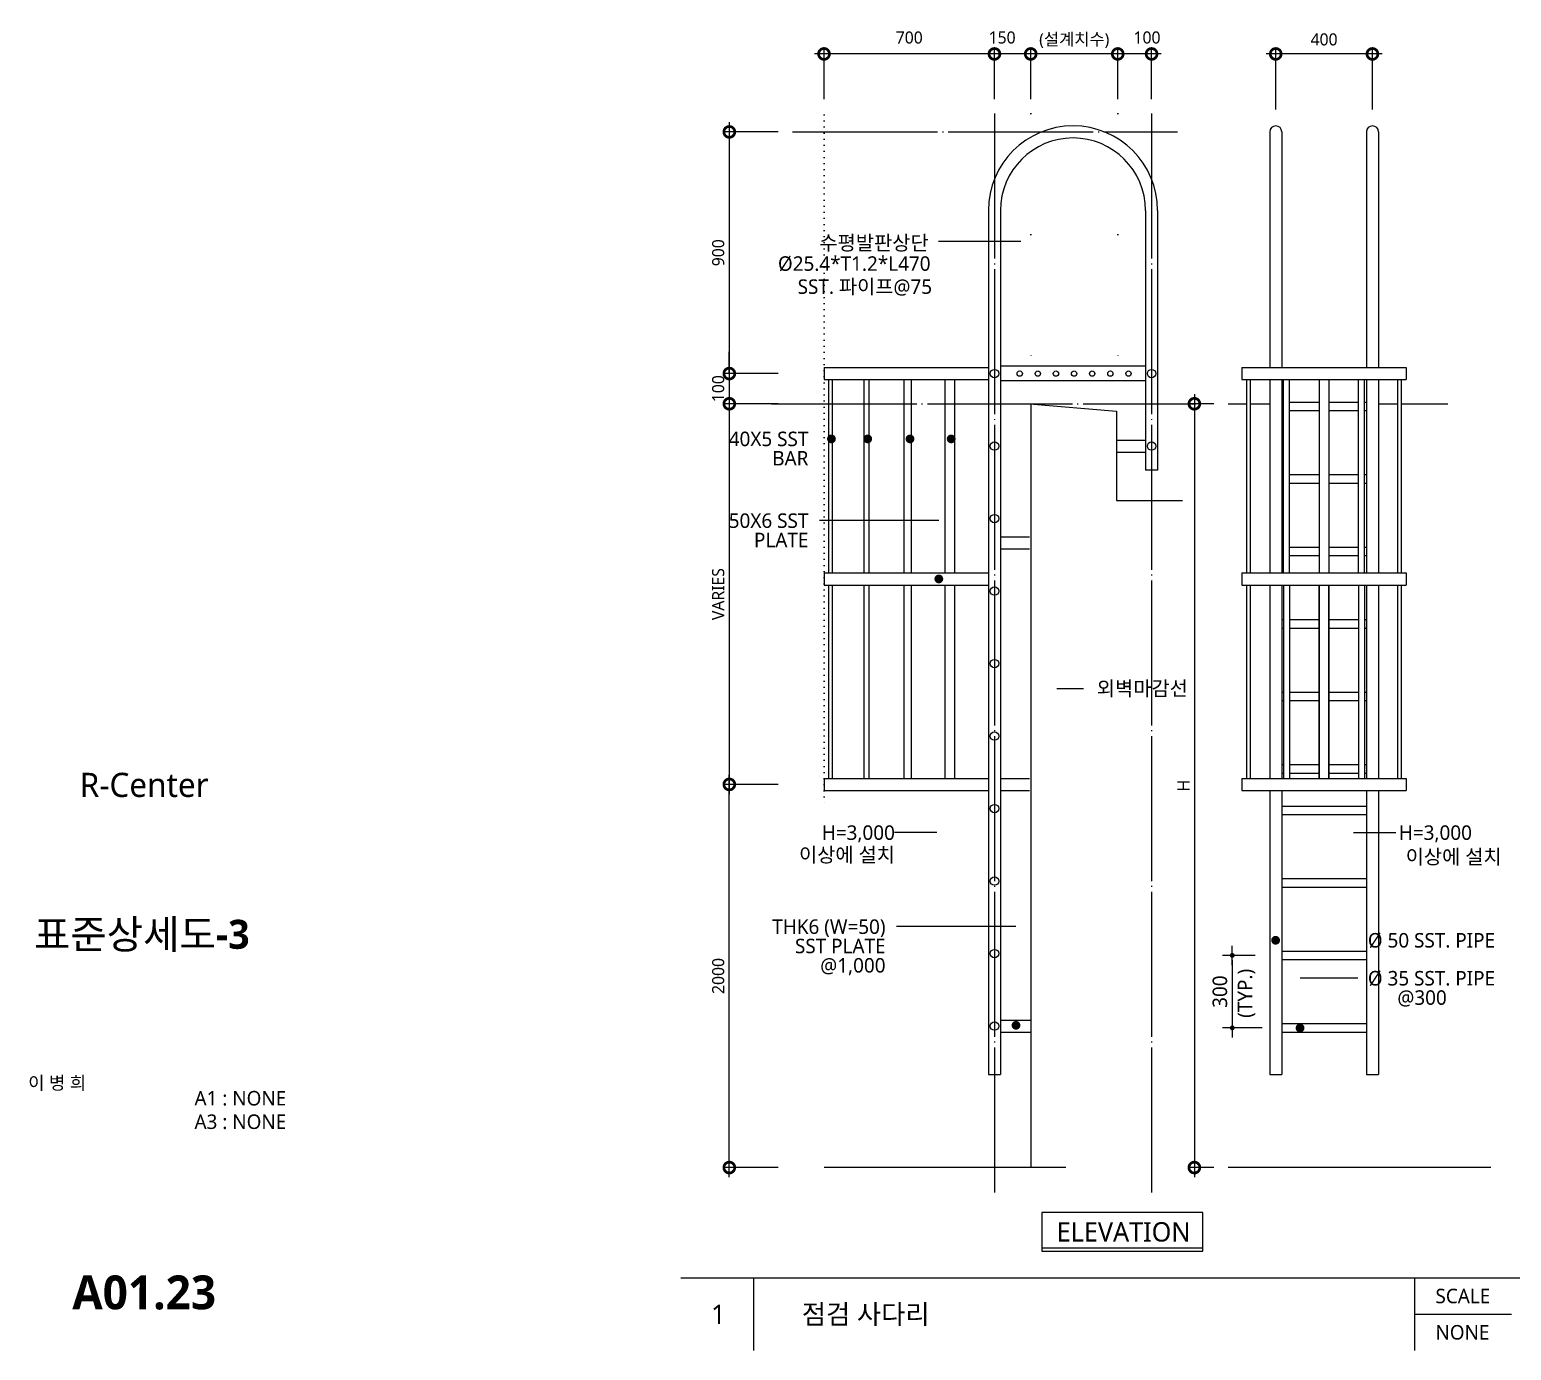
# Model space of a CAD drawing. Header units: millimetres. Extents: x 465 to 41696, y 198 to 5730.
# Drawn here: x 24348 to 27412, y 210 to 2943 of the extents above; entities that cross this region are included whole.
import ezdxf
from ezdxf.enums import TextEntityAlignment as Align

# ---------------------------------------------------------------- set-up
doc = ezdxf.new("R2010")
doc.units = ezdxf.units.MM
doc.header["$LTSCALE"] = 200
for name, pattern in [('CEN', [62, 60, -1, 0, -1]), ('CEN-GAUN', [32.2, 30, -1, 0.2, -1]), ('DOT-AGI', [1.25, 0, -1.25])]:
    doc.linetypes.add(name, pattern=pattern)
doc.layers.get('DEFPOINTS').update_dxf_attribs({"color": 137})
for name, color, linetype in [('3co_visible', 3, 'Continuous'), ('cen', 1, 'CEN'), ('CEN-ETC', 1, 'DOT-AGI'), ('CON', 2, 'Continuous'), ('DIM', 7, 'Continuous'), ('ELE', 3, 'Continuous'), ('HAT', 8, 'Continuous'), ('TABLE', 7, 'Continuous'), ('TEXT', 3, 'Continuous'), ('TEXT-title', 2, 'Continuous'), ('TXT-LINE', 6, 'Continuous'), ('XR-SHEET$0$TITLE', 7, 'Continuous'), ('XR-SHEET$1$SHT', 5, 'Continuous'), ('XR-SHEET$1$TEXT', 3, 'Continuous')]:
    doc.layers.add(name, color=color, linetype=linetype)
doc.styles.add('arial', font='arial.ttf')
doc.styles.add('GAUN', font='malgun.ttf')
doc.styles.add('S1', font='malgun.ttf')
doc.styles.add('XR-SHEET$0$굴림체(옥산)', font='GulimChe.ttf')
doc.styles.add('굴림체(옥산)', font='GulimChe.ttf')
doc.styles.add('맑은고딕b', font='malgunbd.ttf')
doc.styles.add('스타일1', font='malgun.ttf')
doc.dimstyles.new('CJA$0', dxfattribs={"dimscale": 300, "dimtxt": 2.7, "dimasz": 1, "dimexe": 2, "dimexo": 3, "dimgap": 1, "dimtad": 1, "dimdec": 0, "dimzin": 1, "dimdsep": 46, "dimtxsty": 'arial', "dimblk": 'DOT', "dimcen": 0.09, "dimdle": 1, "dimclrd": 256, "dimclre": 256, "dimclrt": 3, "dimadec": 0, "dimazin": 0, "dimtfac": 1, "dimtdec": 0, "dimtmove": 2, "dimatfit": 3, "dimldrblk": 'DOT', "dimfxl": 1, "dimtolj": 1, "dimtzin": 1, "dimarcsym": 0})
doc.dimstyles.new('CJA-1', dxfattribs={"dimscale": 10, "dimtxt": 3, "dimasz": 1, "dimexe": 2, "dimexo": 3, "dimgap": 1, "dimtad": 1, "dimdec": 0, "dimdsep": 46, "dimlunit": 6, "dimtxsty": '굴림체(옥산)', "dimblk": 'CJDOT', "dimcen": 0.09, "dimclrd": 256, "dimclre": 256, "dimclrt": 3, "dimazin": 2, "dimtfac": 1, "dimtdec": 0, "dimtix": 1, "dimtmove": 2, "dimatfit": 3, "dimldrblk": 'CJDOT', "dimfxl": 1, "dimtolj": 1, "dimtzin": 0, "dimarcsym": 0})

# ---------------------------------------------------------------- blocks, each defined once
blk = doc.blocks.new('_DotSmall')
at = {"color": 0, "linetype": 'ByBlock', "const_width": 0.5}
blk.add_lwpolyline([(-0.0625, 0, 1), (0.0625, 0, 1)], format="xyb", close=True, dxfattribs=at)
blk = doc.blocks.new('*D152')
at = {"layer": 'DEFPOINTS', "color": 0, "transparency": 16777216}
for p in [(26925.16539851297, 2892.338697905081), (26925.16539851297, 2747.477004409335), (27125.16539851297, 2747.477004409335)]:
    blk.add_point(p, dxfattribs=at)
at = {"layer": 'DIM', "color": 7, "lineweight": -2, "transparency": 16777216}
for p, q in [((27145.16539851297, 2892.338697905081), (26905.16539851297, 2892.338697905081)), ((26925.16539851297, 2777.477004409335), (26925.16539851297, 2902.338697905081)), ((27125.16539851297, 2777.477004409335), (27125.16539851297, 2902.338697905081))]:
    blk.add_line(p, q, dxfattribs=at)
at = {"layer": 'DIM', "color": 7, "lineweight": -2, "transparency": 16777216, "xscale": 45, "yscale": 45, "zscale": 45, "rotation": 180}
blk.add_blockref('_DotSmall', (26925.16539851297, 2892.338697905081), dxfattribs=at)
at = {"layer": 'DIM', "color": 7, "lineweight": -2, "transparency": 16777216, "xscale": 45, "yscale": 45, "zscale": 45}
blk.add_blockref('_DotSmall', (27125.16539851297, 2892.338697905081), dxfattribs=at)
at = {"layer": 'DIM', "color": 3, "transparency": 16777216, "insert": (27025.16539851297, 2922.306322526267), "char_height": 25, "attachment_point": 5, "style": '스타일1'}
blk.add_mtext('\\A1;400', dxfattribs=at)
blk = doc.blocks.new('_DOT')
at = {"color": 0, "linetype": 'ByBlock'}
blk.add_line((-0.5, 0), (-1, 0), dxfattribs=at)
at = {"color": 0, "linetype": 'ByBlock', "const_width": 0.5}
blk.add_lwpolyline([(-0.25, 0, 1), (0.25, 0, 1)], format="xyb", close=True, dxfattribs=at)
blk = doc.blocks.new('*D153')
at = {"layer": 'DEFPOINTS', "color": 0, "transparency": 16777216}
for p in [(25925.8561972376, 2730.995444767098), (25795.10108207908, 2230.995444767093), (25925.85619723759, 2230.995444767093)]:
    blk.add_point(p, dxfattribs=at)
at = {"layer": 'DIM', "color": 7, "lineweight": -2, "transparency": 16777216}
for p, q in [((25895.8561972376, 2730.995444767098), (25785.10108207908, 2730.995444767098)), ((25795.10108207908, 2750.995444767098), (25795.10108207908, 2210.995444767093)), ((25895.85619723759, 2230.995444767093), (25785.10108207908, 2230.995444767093))]:
    blk.add_line(p, q, dxfattribs=at)
at = {"layer": 'DIM', "color": 7, "lineweight": -2, "transparency": 16777216, "xscale": 45, "yscale": 45, "zscale": 45}
for p, rotation in [((25795.10108207908, 2730.995444767098), 90), ((25795.10108207908, 2230.995444767093), 270)]:
    blk.add_blockref('_DotSmall', p, dxfattribs=dict(at, rotation=rotation))
at = {"layer": 'DIM', "color": 3, "transparency": 16777216, "insert": (25772.1849815356, 2480.995444767088), "char_height": 25, "attachment_point": 5, "rotation": 90, "style": '스타일1'}
blk.add_mtext('\\A1;900', dxfattribs=at)
blk = doc.blocks.new('CJDOT')
blk.add_line((-2, -2.664535259100376e-15), (2, 2.664535259100376e-15))
at = {"const_width": 0.5}
blk.add_lwpolyline([(-0.25, 0, 1), (0.25, 0, 1)], format="xyb", close=True, dxfattribs=at)
blk = doc.blocks.new('*D148')
at = {"layer": 'DEFPOINTS', "color": 0, "transparency": 16777216}
for p in [(26912.66539851298, 1027.245444767093), (26835.27063885641, 877.2454447670929), (26927.18140095125, 877.245444767093)]:
    blk.add_point(p, dxfattribs=at)
at = {"layer": 'DIM', "lineweight": -2, "transparency": 16777216}
for p, q in [((26882.66539851298, 1027.245444767093), (26815.27063885641, 1027.245444767093)), ((26835.27063885641, 1017.245444767093), (26835.27063885641, 887.2454447670929)), ((26897.18140095125, 877.245444767093), (26815.27063885641, 877.2454447670929))]:
    blk.add_line(p, q, dxfattribs=at)
at = {"layer": 'DIM', "lineweight": -2, "transparency": 16777216, "xscale": 10, "yscale": 10, "zscale": 10}
for p, rotation in [((26835.27063885641, 1027.245444767093), 90), ((26835.27063885641, 877.2454447670929), 270)]:
    blk.add_blockref('CJDOT', p, dxfattribs=dict(at, rotation=rotation))
at = {"layer": 'DIM', "color": 3, "transparency": 16777216, "insert": (26809.77131820423, 952.2454447670852), "char_height": 30, "attachment_point": 5, "rotation": 90, "style": '스타일1'}
blk.add_mtext('\\A1;300', dxfattribs=at)
blk = doc.blocks.new('*D149')
at = {"layer": 'DEFPOINTS', "color": 0, "transparency": 16777216}
for p in [(25795.10108207908, 1380.995444767094), (25925.8561972376, 1380.995444767094), (25925.8561972376, 588.2641819840385)]:
    blk.add_point(p, dxfattribs=at)
at = {"layer": 'DIM', "color": 7, "lineweight": -2, "transparency": 16777216}
for p, q in [((25895.8561972376, 1380.995444767094), (25785.10108207908, 1380.995444767094)), ((25795.10108207908, 568.2641819840384), (25795.10108207908, 1400.995444767094)), ((25895.8561972376, 588.2641819840385), (25785.10108207908, 588.2641819840384))]:
    blk.add_line(p, q, dxfattribs=at)
at = {"layer": 'DIM', "color": 7, "lineweight": -2, "transparency": 16777216, "xscale": 45, "yscale": 45, "zscale": 45}
for p, rotation in [((25795.10108207908, 1380.995444767094), 90), ((25795.10108207908, 588.2641819840384), 270)]:
    blk.add_blockref('_DotSmall', p, dxfattribs=dict(at, rotation=rotation))
at = {"layer": 'DIM', "color": 3, "transparency": 16777216, "insert": (25772.1849815356, 984.6298133755587), "char_height": 25, "attachment_point": 5, "rotation": 90, "style": '스타일1'}
blk.add_mtext('\\A1;2000', dxfattribs=at)
blk = doc.blocks.new('*D150')
at = {"layer": 'DEFPOINTS', "color": 0, "transparency": 16777216}
for p in [(25925.8561972376, 2168.495444767094), (25795.1010820791, 1380.995444767094), (25925.8561972376, 1380.995444767094)]:
    blk.add_point(p, dxfattribs=at)
at = {"layer": 'DIM', "color": 7, "lineweight": -2, "transparency": 16777216}
for p, q in [((25795.1010820791, 2188.495444767094), (25795.1010820791, 1360.995444767094)), ((25895.8561972376, 2168.495444767094), (25785.1010820791, 2168.495444767094)), ((25895.8561972376, 1380.995444767094), (25785.1010820791, 1380.995444767094))]:
    blk.add_line(p, q, dxfattribs=at)
at = {"layer": 'DIM', "color": 7, "lineweight": -2, "transparency": 16777216, "xscale": 45, "yscale": 45, "zscale": 45}
for p, rotation in [((25795.1010820791, 2168.495444767094), 90), ((25795.1010820791, 1380.995444767094), 270)]:
    blk.add_blockref('_DotSmall', p, dxfattribs=dict(at, rotation=rotation))
at = {"layer": 'DIM', "color": 3, "transparency": 16777216, "insert": (25772.18498153561, 1774.745444767086), "char_height": 25, "attachment_point": 5, "rotation": 90, "style": '스타일1'}
blk.add_mtext('\\A1;VARIES', dxfattribs=at)
blk = doc.blocks.new('*D146')
at = {"layer": 'DEFPOINTS', "color": 0, "transparency": 16777216}
for p in [(26343.43905546493, 2892.338697905081), (26343.43905546493, 2768.99154308924), (26418.43905546493, 2768.99154308924)]:
    blk.add_point(p, dxfattribs=at)
at = {"layer": 'DIM', "color": 7, "lineweight": -2, "transparency": 16777216}
for p, q in [((26438.43905546493, 2892.338697905081), (26323.43905546493, 2892.338697905081)), ((26343.43905546493, 2798.99154308924), (26343.43905546493, 2902.338697905081)), ((26418.43905546493, 2798.99154308924), (26418.43905546493, 2902.338697905081))]:
    blk.add_line(p, q, dxfattribs=at)
at = {"layer": 'DIM', "color": 7, "lineweight": -2, "transparency": 16777216, "xscale": 45, "yscale": 45, "zscale": 45, "rotation": 180}
blk.add_blockref('_DotSmall', (26343.43905546493, 2892.338697905081), dxfattribs=at)
at = {"layer": 'DIM', "color": 7, "lineweight": -2, "transparency": 16777216, "xscale": 45, "yscale": 45, "zscale": 45}
blk.add_blockref('_DotSmall', (26418.43905546493, 2892.338697905081), dxfattribs=at)
at = {"layer": 'DIM', "color": 3, "transparency": 16777216, "insert": (26359.29066946357, 2926.241311069887), "char_height": 25, "attachment_point": 5, "style": '스타일1'}
blk.add_mtext('\\A1;150', dxfattribs=at)
blk = doc.blocks.new('*D147')
at = {"layer": 'DEFPOINTS', "color": 0, "transparency": 16777216}
for p in [(25925.85619723759, 2230.995444767094), (25795.10108207908, 2168.495444767093), (25925.85619723759, 2168.495444767093)]:
    blk.add_point(p, dxfattribs=at)
at = {"layer": 'DIM', "color": 7, "lineweight": -2, "transparency": 16777216}
for p, q in [((25795.10108207908, 2230.995444767094), (25795.10108207908, 2275.995444767094)), ((25895.85619723759, 2230.995444767094), (25785.10108207908, 2230.995444767094)), ((25795.10108207908, 2230.995444767094), (25795.10108207908, 2168.495444767093)), ((25895.85619723759, 2168.495444767093), (25785.10108207908, 2168.495444767093)), ((25795.10108207908, 2168.495444767093), (25795.10108207908, 2123.495444767093))]:
    blk.add_line(p, q, dxfattribs=at)
at = {"layer": 'DIM', "color": 7, "lineweight": -2, "transparency": 16777216, "xscale": 45, "yscale": 45, "zscale": 45}
for p, rotation in [((25795.10108207908, 2230.995444767094), 270), ((25795.10108207908, 2168.495444767093), 90)]:
    blk.add_blockref('_DotSmall', p, dxfattribs=dict(at, rotation=rotation))
at = {"layer": 'DIM', "color": 3, "transparency": 16777216, "insert": (25772.11704675299, 2199.745444767086), "char_height": 25, "attachment_point": 5, "rotation": 90, "style": '스타일1'}
blk.add_mtext('\\A1;100', dxfattribs=at)
blk = doc.blocks.new('*D131')
at = {"layer": 'DEFPOINTS', "color": 0, "transparency": 16777216}
for p in [(26418.43905546493, 2892.338697905077), (26418.43905546493, 2768.99154308924), (26598.43905546493, 2768.991543089232)]:
    blk.add_point(p, dxfattribs=at)
at = {"layer": 'DIM', "color": 7, "lineweight": -2, "transparency": 16777216}
for p, q in [((26618.43905546493, 2892.338697905077), (26398.43905546493, 2892.338697905077)), ((26418.43905546493, 2798.99154308924), (26418.43905546493, 2902.338697905077)), ((26598.43905546493, 2798.991543089232), (26598.43905546493, 2902.338697905077))]:
    blk.add_line(p, q, dxfattribs=at)
at = {"layer": 'DIM', "color": 7, "lineweight": -2, "transparency": 16777216, "xscale": 45, "yscale": 45, "zscale": 45, "rotation": 180}
blk.add_blockref('_DotSmall', (26418.43905546493, 2892.338697905077), dxfattribs=at)
at = {"layer": 'DIM', "color": 7, "lineweight": -2, "transparency": 16777216, "xscale": 45, "yscale": 45, "zscale": 45}
blk.add_blockref('_DotSmall', (26598.43905546493, 2892.338697905077), dxfattribs=at)
at = {"layer": 'DIM', "color": 3, "transparency": 16777216, "insert": (26508.43905546493, 2920.027216926816), "char_height": 25, "attachment_point": 5, "style": '스타일1'}
blk.add_mtext('\\A1;(설계치수)', dxfattribs=at)
blk = doc.blocks.new('*D132')
at = {"layer": 'DEFPOINTS', "color": 0, "transparency": 16777216}
for p in [(26598.43905546493, 2892.338697905077), (26598.43905546493, 2768.991543089236), (26668.43905546493, 2768.99154308924)]:
    blk.add_point(p, dxfattribs=at)
at = {"layer": 'DIM', "color": 7, "lineweight": -2, "transparency": 16777216}
for p, q in [((26688.43905546493, 2892.338697905077), (26578.43905546493, 2892.338697905077)), ((26598.43905546493, 2798.991543089236), (26598.43905546493, 2902.338697905077)), ((26668.43905546493, 2798.99154308924), (26668.43905546493, 2902.338697905077))]:
    blk.add_line(p, q, dxfattribs=at)
at = {"layer": 'DIM', "color": 7, "lineweight": -2, "transparency": 16777216, "xscale": 45, "yscale": 45, "zscale": 45, "rotation": 180}
blk.add_blockref('_DotSmall', (26598.43905546493, 2892.338697905077), dxfattribs=at)
at = {"layer": 'DIM', "color": 7, "lineweight": -2, "transparency": 16777216, "xscale": 45, "yscale": 45, "zscale": 45}
blk.add_blockref('_DotSmall', (26668.43905546493, 2892.338697905077), dxfattribs=at)
at = {"layer": 'DIM', "color": 3, "transparency": 16777216, "insert": (26658.97412466188, 2926.241311069884), "char_height": 25, "attachment_point": 5, "style": '스타일1'}
blk.add_mtext('\\A1;100', dxfattribs=at)
blk = doc.blocks.new('*D133')
at = {"layer": 'DEFPOINTS', "color": 0, "transparency": 16777216}
for p in [(25990.93905546493, 2892.338697905081), (25990.93905546493, 2768.991543089243), (26343.43905546493, 2768.99154308924)]:
    blk.add_point(p, dxfattribs=at)
at = {"layer": 'DIM', "color": 7, "lineweight": -2, "transparency": 16777216}
for p, q in [((26363.43905546493, 2892.338697905081), (25970.93905546493, 2892.338697905081)), ((25990.93905546493, 2798.991543089243), (25990.93905546493, 2902.338697905081)), ((26343.43905546493, 2798.99154308924), (26343.43905546493, 2902.338697905081))]:
    blk.add_line(p, q, dxfattribs=at)
at = {"layer": 'DIM', "color": 7, "lineweight": -2, "transparency": 16777216, "xscale": 45, "yscale": 45, "zscale": 45, "rotation": 180}
blk.add_blockref('_DotSmall', (25990.93905546493, 2892.338697905081), dxfattribs=at)
at = {"layer": 'DIM', "color": 7, "lineweight": -2, "transparency": 16777216, "xscale": 45, "yscale": 45, "zscale": 45}
blk.add_blockref('_DotSmall', (26343.43905546493, 2892.338697905081), dxfattribs=at)
at = {"layer": 'DIM', "color": 3, "transparency": 16777216, "insert": (26167.18905546493, 2926.159789330755), "char_height": 25, "attachment_point": 5, "style": '스타일1'}
blk.add_mtext('\\A1;700', dxfattribs=at)
blk = doc.blocks.new('*D134')
at = {"layer": 'DEFPOINTS', "color": 0, "transparency": 16777216}
for p in [(26826.85311601638, 2168.495444767094), (26756.92624374466, 588.2641819840385), (26826.85311601638, 588.2641819840385)]:
    blk.add_point(p, dxfattribs=at)
at = {"layer": 'DIM', "color": 7, "lineweight": -2, "transparency": 16777216}
for p, q in [((26756.92624374466, 2188.495444767094), (26756.92624374466, 568.2641819840385)), ((26796.85311601638, 2168.495444767094), (26746.92624374466, 2168.495444767094)), ((26796.85311601638, 588.2641819840385), (26746.92624374466, 588.2641819840385))]:
    blk.add_line(p, q, dxfattribs=at)
at = {"layer": 'DIM', "color": 7, "lineweight": -2, "transparency": 16777216, "xscale": 45, "yscale": 45, "zscale": 45}
for p, rotation in [((26756.92624374466, 2168.495444767094), 90), ((26756.92624374466, 588.2641819840385), 270)]:
    blk.add_blockref('_DotSmall', p, dxfattribs=dict(at, rotation=rotation))
at = {"layer": 'DIM', "color": 3, "transparency": 16777216, "insert": (26734.42624374465, 1378.379813375559), "char_height": 25, "attachment_point": 5, "rotation": 90, "style": '스타일1'}
blk.add_mtext('\\A1;H', dxfattribs=at)
blk = doc.blocks.new('XR-SHEET$0$TITLE')
at = {"layer": 'XR-SHEET$0$TITLE', "true_color": 0x000000, "style": 'XR-SHEET$0$굴림체(옥산)'}
for tag, height, p in [('동명칭', 6, (776.7674700314456, -457.2640066988206)), ('SCALE-A1', 2.999999999957638, (797.4999999883657, -522.0000000011314)), ('SCALE-A3', 2.999999999957638, (797.4999999883657, -527.0000000010623)), ('DATA', 2.999999999957638, (797.5000000013606, -540.0000000000873))]:
    blk.add_attdef(tag, text='', height=height, dxfattribs=at).set_placement(p, align=Align.MIDDLE)
for tag, height, p in [('TITLE1', 5.999999999912689, (776.4999999882639, -479.4005509591807)), ('TITLE4', 5.999999999912689, (776.4999999882639, -484.3859041607247)), ('TITLE2', 5.999999999912689, (776.4999999882639, -489.0000000016153)), ('TITLE5', 5.999999999912689, (776.4999999882639, -493.9938128240938)), ('TITLE3', 5.999999999912689, (776.4999999882639, -498.7046067628398)), ('NAME-1', 2.999999999957638, (760.1563121383442, -517.5000000011933)), ('NAME-2', 2.999999999957638, (760.1563121383442, -526.5000000010623)), ('A0.00', 6.999999999898137, (776.4999999884967, -561.000000000553))]:
    blk.add_attdef(tag, text='', height=height, dxfattribs=at).set_placement(p, align=Align.MIDDLE_CENTER)

msp = doc.modelspace()

# ---------------------------------------------------------------- linework, layer by layer
at = {"color": 5}
for p, q in [((26330.93905546493, 2568.495444767093), (26330.93905546493, 780.9954447670925)), ((26355.93905546493, 2568.495444767093), (26355.93905546493, 780.9954447670934)), ((26655.93905546493, 2568.495444767093), (26655.93905546493, 2030.99544476709)), ((26680.93905546493, 2568.495444767093), (26680.93905546493, 2030.99544476709)), ((26655.93905546493, 2245.995444767093), (26355.93905546493, 2245.995444767097)), ((26855.16539851297, 2243.495444767093), (26855.16539851297, 2218.495444767093)), ((26855.16539851297, 2243.495444767093), (27195.16539851297, 2243.495444767093)), ((27195.16539851297, 2243.495444767093), (27195.16539851297, 2218.495444767093)), ((26655.93905546493, 2215.995444767093), (26355.93905546493, 2215.995444767093)), ((26855.16539851297, 2218.495444767093), (27195.16539851297, 2218.495444767093)), ((26865.16539851297, 1818.495444767093), (26865.16539851297, 2218.495444767093)), ((26872.66539851297, 1818.495444767093), (26872.66539851297, 2218.495444767093)), ((26941.41539851297, 1818.495444767093), (26941.41539851297, 2218.495444767093)), ((26953.91539851297, 1818.495444767093), (26953.91539851297, 2218.495444767093)), ((27015.16539851297, 2218.495444767093), (27015.16539851297, 1818.495444767093)), ((27035.16539851297, 2218.495444767093), (27035.16539851297, 1818.495444767093)), ((27096.41539851297, 1818.495444767093), (27096.41539851297, 2218.495444767093)), ((27108.91539851297, 1818.495444767093), (27108.91539851297, 2218.495444767093)), ((27177.66539851297, 1818.495444767093), (27177.66539851297, 2218.495444767093)), ((27185.16539851297, 1818.495444767093), (27185.16539851297, 2218.495444767093)), ((26680.93905546493, 2030.99544476709), (26655.93905546493, 2030.99544476709)), ((26855.16539851297, 1818.495444767093), (26855.16539851297, 1793.495444767093)), ((26855.16539851297, 1818.495444767093), (27195.16539851297, 1818.495444767093)), ((27195.16539851297, 1818.495444767093), (27195.16539851297, 1793.495444767093)), ((26855.16539851297, 1793.495444767093), (27195.16539851297, 1793.495444767093)), ((26865.16539851297, 1393.495444767093), (26865.16539851297, 1793.495444767093)), ((26872.66539851297, 1393.495444767093), (26872.66539851297, 1793.495444767093)), ((26941.41539851297, 1793.495444767093), (26941.41539851297, 1393.495444767093)), ((26941.41539851297, 1793.495444767093), (26941.41539851297, 1393.495444767093)), ((26953.91539851297, 1793.495444767093), (26953.91539851297, 1393.495444767093)), ((26953.91539851297, 1793.495444767093), (26953.91539851297, 1393.495444767093)), ((27015.16539851297, 1393.495444767093), (27015.16539851297, 1793.495444767093)), ((27015.16539851297, 1793.495444767093), (27015.16539851297, 1393.495444767093)), ((27035.16539851297, 1393.495444767093), (27035.16539851297, 1793.495444767093)), ((27035.16539851297, 1793.495444767093), (27035.16539851297, 1393.495444767093)), ((27096.41539851297, 1793.495444767093), (27096.41539851297, 1393.495444767093)), ((27096.41539851297, 1793.495444767093), (27096.41539851297, 1393.495444767093)), ((27108.91539851297, 1793.495444767093), (27108.91539851297, 1393.495444767093)), ((27108.91539851297, 1793.495444767093), (27108.91539851297, 1393.495444767093)), ((27177.66539851297, 1393.495444767093), (27177.66539851297, 1793.495444767093)), ((27185.16539851297, 1393.495444767093), (27185.16539851297, 1793.495444767093)), ((26855.16539851297, 1393.495444767093), (26855.16539851297, 1368.495444767093)), ((26855.16539851297, 1393.495444767093), (27195.16539851297, 1393.495444767093)), ((27195.16539851297, 1393.495444767093), (27195.16539851297, 1368.495444767093)), ((26855.16539851297, 1368.495444767093), (27195.16539851297, 1368.495444767093)), ((26330.93905546493, 780.9954447670925), (26355.93905546493, 780.9954447670925))]:
    msp.add_line(p, q, dxfattribs=at)
msp.add_line((27369.93604573212, 588.2641819840383), (26826.85311601637, 588.2641819840383))
for radius, start, end in [(175, 90, 180), (175, 0, 90), (150, 90, 180), (150, 0, 90)]:
    msp.add_arc((26505.93905546493, 2568.495444767093), radius, start, end, dxfattribs=at)
at = {"layer": '3co_visible'}
for centre in [(26395.61527759809, 2230.995444767097), (26433.11527759809, 2230.995444767097), (26470.61527759809, 2230.995444767093), (26508.11527759809, 2230.995444767093), (26545.61527759809, 2230.995444767093), (26583.11527759809, 2230.995444767093), (26620.61527759809, 2230.995444767093)]:
    msp.add_circle(centre, 5.5, dxfattribs=at)
at = {"layer": 'cen', "linetype": 'CEN-GAUN', "ltscale": 0.05}
for p, q in [((26343.43905546493, 2768.99154308924), (26343.43905546493, 533.4961628634801)), ((26668.43905546493, 2768.99154308924), (26668.43905546493, 533.4961628634801)), ((25925.85619723759, 2730.995444767097), (26722.11865113763, 2730.995444767097)), ((25882.68112805323, 2168.495444767093), (26759.61710906075, 2168.495444767093))]:
    msp.add_line(p, q, dxfattribs=at)
at = {"layer": 'CEN-ETC', "ltscale": 0.05}
msp.add_line((25990.93905546493, 2766.491543089236), (25990.93905546493, 1335.133655932324), dxfattribs=at)
at = {"layer": 'CEN-ETC'}
for p, q in [((26418.43905546493, 2768.99154308924), (26418.43905546493, 2168.495444767093)), ((26598.43905546493, 2768.991543089236), (26598.43905546493, 2153.495444767093))]:
    msp.add_line(p, q, dxfattribs=at)
at = {"layer": 'CON', "ltscale": 0.1}
for p, q in [((26415.93905546493, 2168.495444767093), (26595.93905546493, 2153.495444767093)), ((26418.43905546493, 2168.495444767093), (26418.43905546493, 588.2641819840383)), ((26595.93905546493, 2153.495444767093), (26595.93905546493, 1968.495444767097)), ((26826.85311601637, 2168.495444767093), (26865.16539851297, 2168.495444767093)), ((26872.66539851297, 2168.495444767093), (26912.66539851297, 2168.495444767093)), ((27137.66539851297, 2168.495444767093), (27177.66539851297, 2168.495444767093)), ((27185.16539851297, 2168.495444767093), (27281.08477186249, 2168.495444767093)), ((26595.93905546493, 1968.495444767097), (26732.6560411868, 1968.495444767097)), ((26490.93905546493, 588.2641819840383), (25991.50377747859, 588.2641819840383))]:
    msp.add_line(p, q, dxfattribs=at)
at = {"layer": 'DEFPOINTS'}
msp.add_lwpolyline([(26441.62104344297, 415.1865835776407), (26774.74604344297, 415.1865835776407), (26774.74604344297, 495.1865835776407), (26441.62104344297, 495.1865835776407)], close=True, dxfattribs=at)
at = {"layer": 'ELE'}
for centre in [(26343.43905546493, 2230.995444767093), (26668.43905546493, 2230.995444767093), (26343.43905546493, 2080.995444767093), (26668.43905546493, 2080.995444767093), (26343.43905546493, 1930.995444767093), (26343.43905546493, 1780.995444767093), (26343.43905546493, 1630.995444767093), (26343.43905546493, 1480.995444767093), (26343.43905546493, 1330.995444767093), (26343.43905546493, 1180.995444767093), (26343.43905546493, 1030.995444767093), (26343.43905546493, 880.9954447670925)]:
    msp.add_circle(centre, 8.75, dxfattribs=at)
at = {"layer": 'HAT', "color": 8}
for p, q in [((26912.66539851297, 2730.995444767093), (26912.66539851297, 2243.495444767093)), ((26937.66539851297, 2730.995444767093), (26937.66539851297, 2243.495444767093)), ((27112.66539851297, 2730.995444767093), (27112.66539851297, 2243.495444767093)), ((27137.66539851297, 2730.995444767093), (27137.66539851297, 2243.495444767093)), ((25990.93905546493, 2243.495444767093), (25990.93905546493, 2218.495444767093)), ((25990.93905546493, 2243.495444767093), (26332.73397470801, 2243.495444767093)), ((25990.93905546493, 2218.495444767093), (26330.93905546493, 2218.495444767093)), ((26000.93905546493, 1818.495444767093), (26000.93905546493, 2218.495444767093)), ((26008.43905546493, 1818.495444767093), (26008.43905546493, 2218.495444767093)), ((26073.43905546493, 2218.495444767093), (26073.43905546493, 1818.495444767093)), ((26083.43905546493, 2218.495444767093), (26083.43905546493, 1818.495444767093)), ((26155.93905546493, 2218.495444767093), (26155.93905546493, 1818.495444767093)), ((26170.93905546493, 2218.495444767093), (26170.93905546493, 1818.495444767093)), ((26240.93905546493, 2218.495444767093), (26240.93905546493, 1818.495444767093)), ((26260.93905546493, 2218.495444767093), (26260.93905546493, 1818.495444767093)), ((26912.66539851297, 2218.495444767093), (26912.66539851297, 1818.495444767093)), ((26937.66539851297, 2218.495444767093), (26937.66539851297, 1818.495444767093)), ((27112.66539851297, 2218.495444767093), (27112.66539851297, 1818.495444767093)), ((27137.66539851297, 2218.495444767093), (27137.66539851297, 1818.495444767093)), ((26937.66539851297, 2172.014181984039), (26941.41539851297, 2172.014181984039)), ((26937.66539851297, 2154.514181984039), (26941.41539851297, 2154.514181984039)), ((26953.91539851297, 2172.014181984039), (27015.16539851297, 2172.014181984039)), ((26953.91539851297, 2154.514181984039), (27015.16539851297, 2154.514181984039)), ((27035.16539851297, 2172.014181984039), (27096.41539851297, 2172.014181984039)), ((27035.16539851297, 2154.514181984039), (27096.41539851297, 2154.514181984039)), ((27108.91539851297, 2172.014181984039), (27112.66539851297, 2172.014181984039)), ((27108.91539851297, 2154.514181984039), (27112.66539851297, 2154.514181984039)), ((26595.93905546493, 2093.495444767093), (26655.93905546493, 2093.495444767093)), ((26595.93905546493, 2068.495444767093), (26655.93905546493, 2068.495444767093)), ((26937.66539851297, 2022.014181984039), (26941.41539851297, 2022.014181984039)), ((26937.66539851297, 2004.514181984039), (26941.41539851297, 2004.514181984039)), ((26953.91539851297, 2022.014181984039), (27015.16539851297, 2022.014181984039)), ((26953.91539851297, 2004.514181984039), (27015.16539851297, 2004.514181984039)), ((27035.16539851297, 2022.014181984039), (27096.41539851297, 2022.014181984039)), ((27035.16539851297, 2004.514181984039), (27096.41539851297, 2004.514181984039)), ((27108.91539851297, 2022.014181984039), (27112.66539851297, 2022.014181984039)), ((27108.91539851297, 2004.514181984039), (27112.66539851297, 2004.514181984039)), ((26355.93905546493, 1893.495444767093), (26415.93905546493, 1893.495444767093)), ((26937.66539851297, 1872.014181984039), (26941.41539851297, 1872.014181984039)), ((26953.91539851297, 1872.014181984039), (27015.16539851297, 1872.014181984039)), ((27035.16539851297, 1872.014181984039), (27096.41539851297, 1872.014181984039)), ((27108.91539851297, 1872.014181984039), (27112.66539851297, 1872.014181984039)), ((26355.93905546493, 1868.495444767093), (26415.93905546493, 1868.495444767093)), ((26937.66539851297, 1854.514181984039), (26941.41539851297, 1854.514181984039)), ((26953.91539851297, 1854.514181984039), (27015.16539851297, 1854.514181984039)), ((27035.16539851297, 1854.514181984039), (27096.41539851297, 1854.514181984039)), ((27108.91539851297, 1854.514181984039), (27112.66539851297, 1854.514181984039)), ((25990.93905546493, 1818.495444767093), (25990.93905546493, 1793.495444767093)), ((25990.93905546493, 1818.495444767093), (26330.93905546493, 1818.495444767093)), ((25990.93905546493, 1793.495444767093), (26330.93905546493, 1793.495444767093)), ((26000.93905546493, 1393.495444767093), (26000.93905546493, 1793.495444767093)), ((26008.43905546493, 1393.495444767093), (26008.43905546493, 1793.495444767093)), ((26073.43905546493, 1793.495444767093), (26073.43905546493, 1393.495444767093)), ((26083.43905546493, 1793.495444767093), (26083.43905546493, 1393.495444767093)), ((26155.93905546493, 1793.495444767093), (26155.93905546493, 1393.495444767093)), ((26170.93905546493, 1793.495444767093), (26170.93905546493, 1393.495444767093)), ((26240.93905546493, 1793.495444767093), (26240.93905546493, 1393.495444767093)), ((26260.93905546493, 1793.495444767093), (26260.93905546493, 1393.495444767093)), ((26912.66539851297, 1793.495444767093), (26912.66539851297, 1393.495444767093)), ((26937.66539851297, 1793.495444767093), (26937.66539851297, 1393.495444767093)), ((27112.66539851297, 1793.495444767093), (27112.66539851297, 1393.495444767093)), ((27137.66539851297, 1793.495444767093), (27137.66539851297, 1393.495444767093)), ((26937.66539851297, 1722.014181984039), (26941.41539851297, 1722.014181984039)), ((26953.91539851297, 1722.014181984039), (27015.16539851297, 1722.014181984039)), ((27035.16539851297, 1722.014181984039), (27096.41539851297, 1722.014181984039)), ((27108.91539851297, 1722.014181984039), (27112.66539851297, 1722.014181984039)), ((26937.66539851297, 1704.514181984039), (26941.41539851297, 1704.514181984039)), ((26953.91539851297, 1704.514181984039), (27015.16539851297, 1704.514181984039)), ((27035.16539851297, 1704.514181984039), (27096.41539851297, 1704.514181984039)), ((27108.91539851297, 1704.514181984039), (27112.66539851297, 1704.514181984039)), ((26937.66539851297, 1572.014181984039), (26941.41539851297, 1572.014181984039)), ((26953.91539851297, 1572.014181984039), (27015.16539851297, 1572.014181984039)), ((27035.16539851297, 1572.014181984039), (27096.41539851297, 1572.014181984039)), ((27108.91539851297, 1572.014181984039), (27112.66539851297, 1572.014181984039)), ((26937.66539851297, 1554.514181984039), (26941.41539851297, 1554.514181984039)), ((26953.91539851297, 1554.514181984039), (27015.16539851297, 1554.514181984039)), ((27035.16539851297, 1554.514181984039), (27096.41539851297, 1554.514181984039)), ((27108.91539851297, 1554.514181984039), (27112.66539851297, 1554.514181984039)), ((26937.66539851297, 1422.014181984039), (26941.41539851297, 1422.014181984039)), ((26953.91539851297, 1422.014181984039), (27015.16539851297, 1422.014181984039)), ((27035.16539851297, 1422.014181984039), (27096.41539851297, 1422.014181984039)), ((27108.91539851297, 1422.014181984039), (27112.66539851297, 1422.014181984039)), ((25990.93905546493, 1393.495444767093), (25990.93905546493, 1368.495444767093)), ((25990.93905546493, 1393.495444767093), (26330.93905546493, 1393.495444767093)), ((26355.93905546493, 1393.495444767093), (26415.93905546493, 1393.495444767093)), ((26937.66539851297, 1404.514181984039), (26941.41539851297, 1404.514181984039)), ((26953.91539851297, 1404.514181984039), (27015.16539851297, 1404.514181984039)), ((27035.16539851297, 1404.514181984039), (27096.41539851297, 1404.514181984039)), ((27108.91539851297, 1404.514181984039), (27112.66539851297, 1404.514181984039)), ((25990.93905546493, 1368.495444767093), (26330.93905546493, 1368.495444767093)), ((26355.93905546493, 1368.495444767093), (26415.93905546493, 1368.495444767093)), ((26912.66539851297, 1368.495444767093), (26912.66539851297, 780.9954447670925)), ((26937.66539851297, 1368.495444767093), (26937.66539851297, 780.9954447670925)), ((27112.66539851297, 1368.495444767093), (27112.66539851297, 780.9954447670925)), ((27137.66539851297, 1368.495444767093), (27137.66539851297, 780.9954447670925)), ((26937.66539851297, 1335.995444767093), (27112.66539851297, 1335.995444767093)), ((26937.66539851297, 1318.495444767093), (27112.66539851297, 1318.495444767093)), ((26937.66539851297, 1185.995444767093), (27112.66539851297, 1185.995444767093)), ((26937.66539851297, 1168.495444767093), (27112.66539851297, 1168.495444767093)), ((26937.66539851297, 1035.995444767093), (27112.66539851297, 1035.995444767093)), ((26937.66539851297, 1018.495444767093), (27112.66539851297, 1018.495444767093)), ((26355.93905546493, 893.4954447670925), (26418.43905546493, 893.4954447670925)), ((26355.93905546493, 868.4954447670925), (26418.43905546493, 868.4954447670925)), ((26937.66539851297, 885.9954447670925), (27112.66539851297, 885.9954447670925)), ((26937.66539851297, 868.4954447670925), (27112.66539851297, 868.4954447670925)), ((26912.66539851297, 780.9954447670925), (26937.66539851297, 780.9954447670925)), ((27112.66539851297, 780.9954447670925), (27137.66539851297, 780.9954447670925))]:
    msp.add_line(p, q, dxfattribs=at)
for centre in [(26925.16539851297, 2730.995444767093), (27125.16539851297, 2730.995444767093)]:
    msp.add_arc(centre, 12.5, 0, 180, dxfattribs=at)
at = {"layer": 'TABLE', "color": 4}
for p, q in [((25694.99999999999, 360.0000000049474), (32564.99999999999, 360.0000000049463)), ((25844.99999999993, 360.0000000049477), (25844.99999999993, 210.0000000049477)), ((27212.49999999997, 360.0000000050641), (27212.49999999997, 210.0000000050059)), ((27212.49999999997, 285.0000000050059), (27412.49999999997, 285.0000000050059))]:
    msp.add_line(p, q, dxfattribs=at)
at = {"layer": 'TEXT-title', "color": 7}
for p, q in [((26441.62104344297, 422.1865835776407), (26774.74604344297, 422.1865835776407)), ((26441.62104344297, 415.1865835776262), (26774.74604344297, 415.1865835776262))]:
    msp.add_line(p, q, dxfattribs=at)
at = {"layer": 'TXT-LINE'}
for p, q in [((26398.05747927076, 2504.216112967286), (26227.8322886394, 2504.216112967286)), ((26228.39860874414, 1926.695911229621), (25981.44794790843, 1926.695911229621)), ((26472.38986184508, 1579.583901642538), (26527.89945428855, 1579.583901642538)), ((26224.54532693588, 1281.270879811524), (26136.86973610224, 1281.270879811524)), ((27085.87893967956, 1281.270879811524), (27173.55453051321, 1281.270879811524)), ((26387.971515866, 1086.695081987901), (26141.02085503028, 1086.695081987901))]:
    msp.add_line(p, q, dxfattribs=at)
for points in [[(26398.05747927076, 2504.216112967286, 0, 0, 0), (26553.04827338869, 2235.764198175257, 0, 17, 0), (26536.66128774841, 2264.147289887162, 0, 0, 0), (26536.66045759122, 2264.14872776144, 0, 0, 0)], [(26001.80646802741, 2095.846442530546, 9.075000000000003, 9.075000000000003, 1), (26010.88146802713, 2095.846442530546, 9.075000000000003, 9.075000000000003, 1), (26001.80646802741, 2095.846442530546, 0, 0, 0), (25970.33114711026, 2095.846443938357, 0, 0, 0)], [(26249.41786132427, 2095.846442530546, 9.075000000000003, 9.075000000000003, 1), (26258.49286132399, 2095.846442530546, 9.075000000000003, 9.075000000000003, 1), (26249.41786132427, 2095.846442530546, 0, 0, 0), (25970.33114711026, 2095.846443938357, 0, 0, 0)], [(26076.80646802741, 2095.846442530546, 9.075000000000003, 9.075000000000003, 1), (26085.88146802713, 2095.846442530546, 9.075000000000003, 9.075000000000003, 1), (26076.80646802741, 2095.846442530546, 0, 0, 0), (26056.44794790843, 2095.846443938357, 0, 0, 0)], [(26164.30646802741, 2095.846442530546, 9.075000000000003, 9.075000000000003, 1), (26173.38146802713, 2095.846442530546, 9.075000000000003, 9.075000000000003, 1), (26164.30646802741, 2095.846442530546, 0, 0, 0), (26143.94794790843, 2095.846443938357, 0, 0, 0)], [(26228.39860729733, 1810.64131211225, 9.075000000000003, 9.075000000000003, 1), (26228.39860729733, 1801.566312112529, 9.075000000000003, 9.075000000000003, 1), (26228.39860729733, 1810.64131211225, 0, 0, 0), (26228.39860870526, 1926.695911229621, 0, 0, 0)], [(26472.38986184508, 1579.583901642538, 0, 0, 0), (26422.03073291307, 1492.359336686968, 0, 17, 0), (26438.41771855335, 1520.742428398873, 0, 0, 0), (26438.41854871054, 1520.743866273151, 0, 0, 0)], [(26224.54532693588, 1281.270879811524, 0, 0, 0), (26274.90445586789, 1368.495444767093, 0, 17, 0), (26258.51747022761, 1340.112353055189, 0, 0, 0), (26258.51664007042, 1340.110915180911, 0, 0, 0)], [(27085.87893967956, 1281.270879811524, 0, 0, 0), (27035.51981074756, 1368.495444767093, 0, 17, 0), (27051.90679638783, 1340.112353055189, 0, 0, 0), (27051.90762654503, 1340.110915180911, 0, 0, 0)], [(26387.97151441919, 877.9747812960586, 9.075000000000003, 9.075000000000003, -1), (26387.97151441919, 887.0497812957792, 9.075000000000003, 9.075000000000003, -1), (26387.97151441919, 877.9747812960586, 0, 0, 0), (26387.97151582711, 1086.695081987901, 0, 0, 0)], [(26929.51216556272, 1058.49148802346, 9.075000000000003, 9.075000000000003, 1), (26920.43716556299, 1058.49148802346, 9.075000000000003, 9.075000000000003, 1), (26929.51216556272, 1058.49148802346, 0, 0, 0), (27106.1130103881, 1058.491486098533, 0, 0, 0)], [(26975.49059588555, 881.4676229826027, 9.075000000000003, 9.075000000000003, -1), (26975.49059588555, 872.3926229828821, 9.075000000000003, 9.075000000000003, -1), (26975.49059588555, 881.4676229826027, 0, 0, 0), (26975.49059396051, 979.8869196804326, 0, 0, 0)]]:
    msp.add_lwpolyline(points, format="xyseb", dxfattribs=at)
msp.add_lwpolyline([(27095.24828039063, 979.8869184353707), (26975.49059394258, 979.8869196804326)], dxfattribs=at)

# ---------------------------------------------------------------- block references
at = {"layer": 'TEXT'}
ref = msp.add_blockref('XR-SHEET$0$TITLE', (16819.99999999999, -4.547473508864641e-13), dxfattribs=dict(at, xscale=10, yscale=10, zscale=10))
ref.add_attrib('TITLE2', '표준상세도-3', dxfattribs={"layer": 'XR-SHEET$1$SHT', "color": 4, "true_color": 0x000004, "height": 59.99999999999994, "style": '맑은고딕b'}).set_placement((24580.00293813938, 1070.861086113372), align=Align.MIDDLE_CENTER)
ref.add_attrib('NAME-1', '이 병 희', dxfattribs={"layer": 'XR-SHEET$1$TEXT', "color": 3, "true_color": 0x000003, "height": 26.99999999999999, "style": 'GAUN'}).set_placement((24344.99999999995, 763.3261474310692, 137.7135246287529), align=Align.MIDDLE_LEFT)
ref.add_attrib('SCALE-A1', 'A1 : NONE', dxfattribs={"layer": 'XR-SHEET$1$SHT', "color": 3, "true_color": 0x000003, "height": 29.99999999999997, "style": 'GAUN'}).set_placement((24783.91093909337, 731.7181681152384), align=Align.MIDDLE_CENTER)
ref.add_attrib('SCALE-A3', 'A3 : NONE', dxfattribs={"layer": 'XR-SHEET$1$SHT', "color": 3, "true_color": 0x000003, "height": 29.99999999999997, "style": 'GAUN'}).set_placement((24783.91093909337, 683.0770622435908), align=Align.MIDDLE_CENTER)
ref.add_attrib('A0.00', 'A01.23', dxfattribs={"layer": 'XR-SHEET$1$SHT', "color": 4, "true_color": 0x000004, "height": 69.99999999999991, "style": '맑은고딕b'}).set_placement((24584.99999999994, 329.9999999999981), align=Align.MIDDLE_CENTER)

# ---------------------------------------------------------------- texts
at = {"layer": 'TEXT', "color": 3, "style": '스타일1'}
for s, p in [('수평발판상단', (25981.38198980845, 2501.392080013313)), ('Ø25.4*T1.2*L470', (25895.71757039374, 2458.627551030979)), ('SST. 파이프@75', (25936.39810620961, 2410.913142385871)), ('Ø 50 SST. PIPE', (27115.75500179781, 1058.4914865153)), ('Ø 35 SST. PIPE', (27115.75500179781, 979.9892372546337)), ('@300', (27176.71544103109, 939.9892372546337))]:
    msp.add_text(s, height=30, dxfattribs=at).set_placement(p, align=Align.MIDDLE_LEFT)
for s, p in [('40X5 SST', (25958.644820143, 2095.84644352159)), ('BAR', (25958.644820143, 2055.84644352159)), ('50X6 SST', (25958.64480844629, 1926.69591081297)), ('PLATE', (25958.64480844629, 1886.69591081297)), ('외벽마감선', (26743.45420413923, 1579.583901225771)), ('H=3,000', (26137.53994209055, 1281.270879394757)), ('H=3,000', (27330.96677178745, 1281.270879394757)), ('이상에 설치', (26137.53994209055, 1235.208888561308)), ('이상에 설치', (27392.32356983751, 1231.39879507432)), ('THK6 (W=50)', (26118.21771556814, 1086.695081571134)), ('SST PLATE', (26118.21771556814, 1046.695081571134)), ('@1,000', (26118.21771556814, 1006.695081571134))]:
    msp.add_text(s, height=30, dxfattribs=at).set_placement(p, align=Align.MIDDLE_RIGHT)
msp.add_text('R-Center', height=50, dxfattribs=at).set_placement((24585.00000000495, 1380.000000004948), align=Align.MIDDLE_CENTER)
at = {"layer": 'TEXT', "color": 3, "style": 'S1'}
msp.add_text('(TYP.)', height=30, rotation=90, dxfattribs=at).set_placement((26876.53181365278, 898.0124297112079))
at = {"layer": 'TEXT', "style": '스타일1'}
for s, p in [('SCALE', (27312.17900815213, 322.5101902224706)), ('NONE', (27311.32608695651, 247.4286684832769))]:
    msp.add_text(s, height=30, dxfattribs=at).set_placement(p, align=Align.MIDDLE_CENTER)
msp.add_text('점검 사다리', height=40, dxfattribs=at).set_placement((25944.99999999993, 284.9048913092702), align=Align.MIDDLE_LEFT)
at = {"layer": 'TEXT', "color": 6, "style": '스타일1'}
msp.add_text('1', height=40, dxfattribs=at).set_placement((25772.43342391301, 284.5652173962444), align=Align.MIDDLE_CENTER)
at = {"layer": 'TEXT-title', "color": 3, "style": '스타일1'}
msp.add_text('ELEVATION', height=40, dxfattribs=at).set_placement((26610.56805431253, 455.1865835776407), align=Align.MIDDLE_CENTER)

# ---------------------------------------------------------------- dimensions: what is measured, and where the dimension line sits
at = {"layer": 'DIM'}
for base, p1, p2, text, picture, middle in [((25990.93905546493, 2892.338697905081), (26343.43905546493, 2768.99154308924), (25990.93905546493, 2768.991543089243), '700', '*D133', (26167.18905546493, 2926.159789330755)), ((26343.43905546493, 2892.338697905081), (26418.43905546493, 2768.99154308924), (26343.43905546493, 2768.99154308924), '150', '*D146', (26359.29066946357, 2926.241311069887)), ((26598.43905546493, 2892.338697905077), (26668.43905546493, 2768.99154308924), (26598.43905546493, 2768.991543089236), '100', '*D132', (26658.97412466188, 2926.241311069884)), ((26925.16539851297, 2892.338697905081), (27125.16539851297, 2747.477004409335), (26925.16539851297, 2747.477004409335), '400', '*D152', (27025.16539851297, 2922.306322526267))]:
    dim = msp.add_linear_dim(base=base, p1=p1, p2=p2, text=text, dimstyle='CJA$0', override={"dimscale": 10, "dimtxt": 2.5, "dimasz": 4.5, "dimexe": 1, "dimzin": 8, "dimlunit": 6, "dimtxsty": '스타일1', "dimblk1": 'DotSmall', "dimblk2": 'DotSmall', "dimsah": 1, "dimcen": 1, "dimdle": 2, "dimclrd": 7, "dimclre": 7, "dimtix": 1, "dimfxl": 2, "dimtzin": 0}, dxfattribs=at)
    dim.commit()
    dim.dimension.update_dxf_attribs({"geometry": picture, "text_midpoint": middle, "dimtype": 160})
dim = msp.add_linear_dim(base=(26418.43905546493, 2892.338697905077), p1=(26598.43905546493, 2768.991543089232), p2=(26418.43905546493, 2768.99154308924), text='(설계치수)', dimstyle='CJA$0', override={"dimscale": 10, "dimtxt": 2.5, "dimasz": 4.5, "dimexe": 1, "dimzin": 8, "dimlunit": 6, "dimtxsty": '스타일1', "dimblk1": 'DotSmall', "dimblk2": 'DotSmall', "dimsah": 1, "dimcen": 1, "dimdle": 2, "dimclrd": 7, "dimclre": 7, "dimtix": 1, "dimfxl": 2, "dimtzin": 0}, dxfattribs=at)
dim.commit()
dim.dimension.update_dxf_attribs({"geometry": '*D131', "text_midpoint": (26508.43905546493, 2920.027216926816)})
for base, p1, p2, angle, text, dimstyle, override, picture, middle in [((25795.10108207908, 2230.995444767093), (25925.85619723759, 2730.995444767097), (25925.85619723758, 2230.995444767092), 90, '900', 'CJA$0', {"dimscale": 10, "dimtxt": 2.5, "dimasz": 4.5, "dimexe": 1, "dimzin": 8, "dimlunit": 6, "dimtxsty": '스타일1', "dimblk1": 'DotSmall', "dimblk2": 'DotSmall', "dimsah": 1, "dimcen": 1, "dimdle": 2, "dimclrd": 7, "dimclre": 7, "dimtix": 1, "dimfxl": 2, "dimtzin": 0}, '*D153', (25772.1849815356, 2480.995444767088)), ((25795.10108207908, 2168.495444767093), (25925.85619723758, 2230.995444767093), (25925.85619723758, 2168.495444767092), 90, '100', 'CJA$0', {"dimscale": 10, "dimtxt": 2.5, "dimasz": 4.5, "dimexe": 1, "dimzin": 8, "dimlunit": 6, "dimtxsty": '스타일1', "dimblk1": 'DotSmall', "dimblk2": 'DotSmall', "dimsah": 1, "dimcen": 1, "dimdle": 2, "dimclrd": 7, "dimclre": 7, "dimtix": 1, "dimfxl": 2, "dimtzin": 0}, '*D147', (25772.11704675299, 2199.745444767086)), ((25795.1010820791, 1380.995444767094), (25925.85619723759, 2168.495444767093), (25925.85619723759, 1380.995444767093), 90, 'VARIES', 'CJA$0', {"dimscale": 10, "dimtxt": 2.5, "dimasz": 4.5, "dimexe": 1, "dimzin": 8, "dimlunit": 6, "dimtxsty": '스타일1', "dimblk1": 'DotSmall', "dimblk2": 'DotSmall', "dimsah": 1, "dimcen": 1, "dimdle": 2, "dimclrd": 7, "dimclre": 7, "dimtix": 1, "dimfxl": 2, "dimtzin": 0}, '*D150', (25772.18498153561, 1774.745444767086)), ((26756.92624374466, 588.2641819840385), (26826.85311601637, 2168.495444767093), (26826.85311601637, 588.2641819840383), 90, 'H', 'CJA$0', {"dimscale": 10, "dimtxt": 2.5, "dimasz": 4.5, "dimexe": 1, "dimzin": 8, "dimlunit": 6, "dimtxsty": '스타일1', "dimblk1": 'DotSmall', "dimblk2": 'DotSmall', "dimsah": 1, "dimcen": 1, "dimdle": 2, "dimclrd": 7, "dimclre": 7, "dimtix": 1, "dimfxl": 2, "dimtzin": 0}, '*D134', (26734.42624374465, 1378.379813375559)), ((25795.10108207908, 1380.995444767094), (25925.85619723759, 588.2641819840383), (25925.85619723759, 1380.995444767093), 270, '2000', 'CJA$0', {"dimscale": 10, "dimtxt": 2.5, "dimasz": 4.5, "dimexe": 1, "dimzin": 8, "dimlunit": 6, "dimtxsty": '스타일1', "dimblk1": 'DotSmall', "dimblk2": 'DotSmall', "dimsah": 1, "dimcen": 1, "dimdle": 2, "dimclrd": 7, "dimclre": 7, "dimtix": 1, "dimfxl": 2, "dimtzin": 0}, '*D149', (25772.1849815356, 984.6298133755587)), ((26835.27063885641, 877.2454447670929), (26912.66539851297, 1027.245444767093), (26927.18140095123, 877.2454447670925), 90, '300', 'CJA-1', {"dimscale": 10, "dimtxsty": '스타일1'}, '*D148', (26809.77131820423, 952.2454447670852))]:
    dim = msp.add_linear_dim(base=base, p1=p1, p2=p2, angle=angle, text=text, dimstyle=dimstyle, override=override, dxfattribs=at)
    dim.commit()
    dim.dimension.update_dxf_attribs({"geometry": picture, "text_midpoint": middle})

doc.saveas('drawing.dxf')
